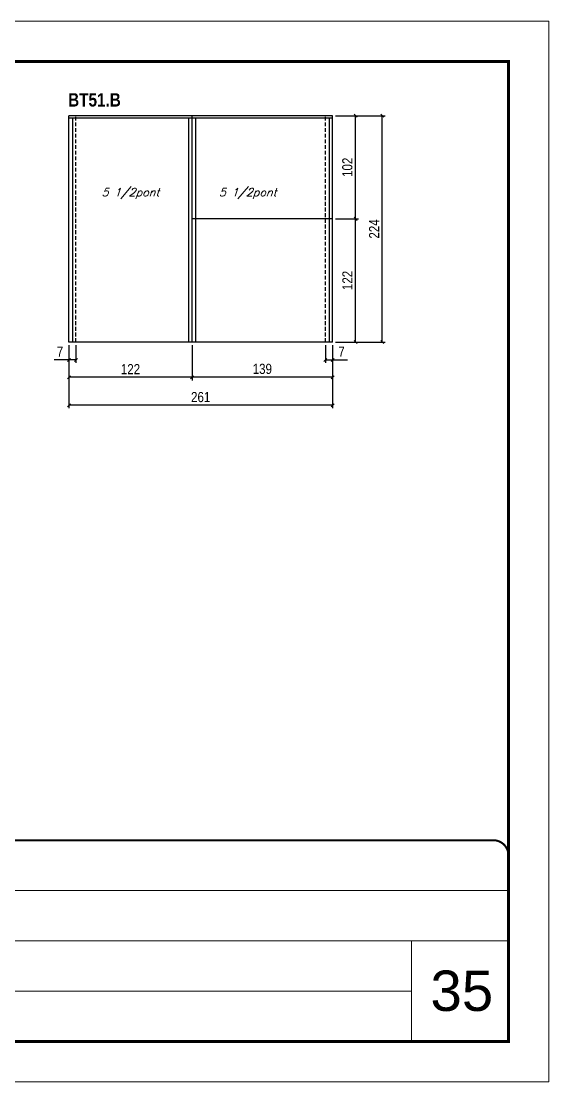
# Model space of a CAD drawing. Extents: x 3309 to 9590, y -2522 to 14608.
# Drawn here: x 7442 to 7964, y 4369 to 5419 of the extents above; entities that cross this region are included whole.
import ezdxf

# ---------------------------------------------------------------- set-up
doc = ezdxf.new("R2010")
doc.units = 0
for name, pattern in [('CONTINUO', [0]), ('DASHED', [0.75, 0.5, -0.25]), ('HIDDEN', [0.375, 0.25, -0.125])]:
    doc.linetypes.add(name, pattern=pattern)
for name, color, linetype, lineweight in [('CARIMBO', 255, 'Continuous', 9), ('Folhas', 255, 'Continuous', 9), ('SARRAFO DE PRESSAO', 251, 'DASHED', 9)]:
    doc.layers.add(name, color=color, linetype=linetype, lineweight=lineweight)
for name, color, linetype in [('COTA', 241, 'Continuous'), ('NOMENCLATURA', 7, 'Continuous'), ('Painéis', 200, 'Continuous'), ('SARR_2.2x7', 40, 'Continuous'), ('SARR_3.5x7', 81, 'Continuous'), ('texto', 7, 'Continuous')]:
    doc.layers.add(name, color=color, linetype=linetype)
doc.styles.add('ARIAL', font='arial.ttf')
doc.styles.add('COTA TECNICA', font='techl___.ttf', dxfattribs={"height": 10})
doc.styles.add('Romans', font='romans.shx')
doc.styles.add('TECNICA', font='techb___.ttf', dxfattribs={"height": 10})
doc.dimstyles.new('PAINEL', dxfattribs={"dimtxt": 10, "dimasz": 3, "dimexe": 3, "dimexo": 3, "dimgap": 3, "dimtad": 1, "dimdec": 1, "dimzin": 12, "dimdsep": 46, "dimtxsty": 'COTA TECNICA', "dimblk1": 'OBLIQUE', "dimblk2": 'OBLIQUE', "dimsah": 1, "dimcen": 0.9, "dimclrd": 4, "dimclre": 4, "dimclrt": 240, "dimadec": 1, "dimazin": 3, "dimtfac": 1, "dimtdec": 1, "dimtmove": 0, "dimatfit": 3, "dimfxl": 1, "dimtolj": 1, "dimtzin": 12, "dimarcsym": 0})

# ---------------------------------------------------------------- blocks, each defined once
blk = doc.blocks.new('9999999999')
at = {"color": 30, "linetype": 'CONTINUO'}
for p, q in [((98564.6, 34379.6), (99584, 34379.6)), ((98564.6, 34329.8), (99488, 34329.8)), ((99584, 34329.8), (99488, 34329.8)), ((99488, 34329.8), (99488, 34230.2)), ((98564.6, 34280), (99488, 34280))]:
    blk.add_line(p, q, dxfattribs=at)
at = {"color": 30, "linetype": 'CONTINUO', "const_width": 2}
blk.add_lwpolyline([(99584, 34230.2), (99584, 34414.4, 0.414214), (99569, 34429.4), (98229, 34429.4, 0.414214), (98214, 34414.4), (98214, 34245.2, 0.414214), (98229, 34230.2), (99584, 34230.2)], format="xyb", dxfattribs=at)
at = {"layer": 'Folhas'}
blk.add_lwpolyline([(98139, 34190.2), (99624, 34190.2), (99624, 35240.2), (98139, 35240.2)], close=True, dxfattribs=at)
at = {"layer": 'Folhas', "color": 30, "const_width": 3}
blk.add_lwpolyline([(98214, 34230.2), (99584, 34230.2), (99584, 35200.2), (98214, 35200.2)], close=True, dxfattribs=at)
blk = doc.blocks.new('_Oblique')
at = {"color": 0, "linetype": 'ByBlock', "lineweight": -2}
blk.add_line((-0.5, -0.5), (0.5, 0.5), dxfattribs=at)
blk = doc.blocks.new('*D1174')
at = {"layer": 'COTA', "color": 4, "linetype": 'ByBlock', "lineweight": -2, "transparency": 16777216}
for p, q in [((7611.3, 5098.6), (7611.3, 5063.7)), ((7750.3, 5098.6), (7750.3, 5063.7)), ((7750.3, 5066.7), (7611.3, 5066.7))]:
    blk.add_line(p, q, dxfattribs=at)
at = {"layer": 'Defpoints', "color": 0, "linetype": 'ByBlock', "transparency": 16777216}
for p in [(7611.3, 5101.6), (7750.3, 5101.6), (7611.3, 5066.7)]:
    blk.add_point(p, dxfattribs=at)
at = {"layer": 'COTA', "color": 4, "linetype": 'ByBlock', "lineweight": -2, "transparency": 16777216, "xscale": 3, "yscale": 3, "zscale": 3, "rotation": 180}
blk.add_blockref('_Oblique', (7611.3, 5066.7), dxfattribs=at)
at = {"layer": 'COTA', "color": 4, "linetype": 'ByBlock', "lineweight": -2, "transparency": 16777216, "xscale": 3, "yscale": 3, "zscale": 3}
blk.add_blockref('_Oblique', (7750.3, 5066.7), dxfattribs=at)
at = {"layer": 'COTA', "color": 240, "linetype": 'ByBlock', "transparency": 16777216, "insert": (7680.8, 5075), "char_height": 10, "attachment_point": 5, "style": 'COTA TECNICA'}
blk.add_mtext('\\A1;139', dxfattribs=at)
blk = doc.blocks.new('*D1175')
at = {"layer": 'COTA', "color": 4, "linetype": 'ByBlock', "lineweight": -2, "transparency": 16777216}
for p, q in [((7489.3, 5098.6), (7489.3, 5063.7)), ((7611.3, 5098.6), (7611.3, 5063.7)), ((7611.3, 5066.7), (7489.3, 5066.7))]:
    blk.add_line(p, q, dxfattribs=at)
at = {"layer": 'Defpoints', "color": 0, "linetype": 'ByBlock', "transparency": 16777216}
for p in [(7489.3, 5101.6), (7611.3, 5101.6), (7489.3, 5066.7)]:
    blk.add_point(p, dxfattribs=at)
at = {"layer": 'COTA', "color": 4, "linetype": 'ByBlock', "lineweight": -2, "transparency": 16777216, "xscale": 3, "yscale": 3, "zscale": 3, "rotation": 180}
blk.add_blockref('_Oblique', (7489.3, 5066.7), dxfattribs=at)
at = {"layer": 'COTA', "color": 4, "linetype": 'ByBlock', "lineweight": -2, "transparency": 16777216, "xscale": 3, "yscale": 3, "zscale": 3}
blk.add_blockref('_Oblique', (7611.3, 5066.7), dxfattribs=at)
at = {"layer": 'COTA', "color": 240, "linetype": 'ByBlock', "transparency": 16777216, "insert": (7550.3, 5074.8), "char_height": 10, "attachment_point": 5, "style": 'COTA TECNICA'}
blk.add_mtext('\\A1;122', dxfattribs=at)
blk = doc.blocks.new('*D1195')
at = {"layer": 'COTA', "color": 4, "linetype": 'ByBlock', "lineweight": -2, "transparency": 16777216}
for p, q in [((7489.3, 5098.6), (7489.3, 5036)), ((7750.3, 5098.6), (7750.3, 5036)), ((7750.3, 5039), (7489.3, 5039))]:
    blk.add_line(p, q, dxfattribs=at)
at = {"layer": 'Defpoints', "color": 0, "linetype": 'ByBlock', "transparency": 16777216}
for p in [(7489.3, 5101.6), (7750.3, 5101.6), (7489.3, 5039)]:
    blk.add_point(p, dxfattribs=at)
at = {"layer": 'COTA', "color": 4, "linetype": 'ByBlock', "lineweight": -2, "transparency": 16777216, "xscale": 3, "yscale": 3, "zscale": 3, "rotation": 180}
blk.add_blockref('_Oblique', (7489.3, 5039), dxfattribs=at)
at = {"layer": 'COTA', "color": 4, "linetype": 'ByBlock', "lineweight": -2, "transparency": 16777216, "xscale": 3, "yscale": 3, "zscale": 3}
blk.add_blockref('_Oblique', (7750.3, 5039), dxfattribs=at)
at = {"layer": 'COTA', "color": 240, "linetype": 'ByBlock', "transparency": 16777216, "insert": (7619.8, 5047.1), "char_height": 10, "attachment_point": 5, "style": 'COTA TECNICA'}
blk.add_mtext('\\A1;261', dxfattribs=at)
blk = doc.blocks.new('*D1196')
at = {"layer": 'COTA', "color": 4, "lineweight": -2, "transparency": 16777216}
for p, q in [((7753.3, 5325.6), (7802.5, 5325.6)), ((7799.5, 5101.6), (7799.5, 5325.6)), ((7753.3, 5101.6), (7802.5, 5101.6))]:
    blk.add_line(p, q, dxfattribs=at)
at = {"layer": 'Defpoints', "color": 0, "transparency": 16777216}
for p in [(7750.3, 5325.6), (7799.5, 5325.6), (7750.3, 5101.6)]:
    blk.add_point(p, dxfattribs=at)
at = {"layer": 'COTA', "color": 4, "lineweight": -2, "transparency": 16777216, "xscale": 3, "yscale": 3, "zscale": 3}
for p, rotation in [((7799.5, 5325.6), 90), ((7799.5, 5101.6), 270)]:
    blk.add_blockref('_Oblique', p, dxfattribs=dict(at, rotation=rotation))
at = {"layer": 'COTA', "color": 240, "transparency": 16777216, "insert": (7791.5, 5213.6), "char_height": 10, "attachment_point": 5, "rotation": 90, "style": 'COTA TECNICA'}
blk.add_mtext('\\A1;224', dxfattribs=at)
blk = doc.blocks.new('*D1197')
at = {"layer": 'COTA', "color": 4, "lineweight": -2, "transparency": 16777216}
for p, q in [((7489.3, 5098.6), (7489.3, 5080.9)), ((7496.3, 5098.6), (7496.3, 5080.9)), ((7489.3, 5083.9), (7474.6, 5083.9)), ((7496.3, 5083.9), (7489.3, 5083.9))]:
    blk.add_line(p, q, dxfattribs=at)
at = {"layer": 'Defpoints', "color": 0, "transparency": 16777216}
for p in [(7489.3, 5101.6), (7496.3, 5101.6), (7489.3, 5083.9)]:
    blk.add_point(p, dxfattribs=at)
at = {"layer": 'COTA', "color": 4, "lineweight": -2, "transparency": 16777216, "xscale": 3, "yscale": 3, "zscale": 3, "rotation": 180}
blk.add_blockref('_Oblique', (7489.3, 5083.9), dxfattribs=at)
at = {"layer": 'COTA', "color": 4, "lineweight": -2, "transparency": 16777216, "xscale": 3, "yscale": 3, "zscale": 3}
blk.add_blockref('_Oblique', (7496.3, 5083.9), dxfattribs=at)
at = {"layer": 'COTA', "color": 240, "transparency": 16777216, "insert": (7480.5, 5092), "char_height": 10, "attachment_point": 5, "style": 'COTA TECNICA'}
blk.add_mtext('\\A1;7', dxfattribs=at)
blk = doc.blocks.new('*D1198')
at = {"layer": 'COTA', "color": 4, "lineweight": -2, "transparency": 16777216}
for p, q in [((7743.3, 5098.6), (7743.3, 5080.9)), ((7750.3, 5098.6), (7750.3, 5080.9)), ((7743.3, 5083.9), (7750.3, 5083.9)), ((7750.3, 5083.9), (7765.1, 5083.9))]:
    blk.add_line(p, q, dxfattribs=at)
at = {"layer": 'Defpoints', "color": 0, "transparency": 16777216}
for p in [(7743.3, 5101.6), (7750.3, 5101.6), (7750.3, 5083.9)]:
    blk.add_point(p, dxfattribs=at)
at = {"layer": 'COTA', "color": 4, "lineweight": -2, "transparency": 16777216, "xscale": 3, "yscale": 3, "zscale": 3, "rotation": 180}
blk.add_blockref('_Oblique', (7743.3, 5083.9), dxfattribs=at)
at = {"layer": 'COTA', "color": 4, "lineweight": -2, "transparency": 16777216, "xscale": 3, "yscale": 3, "zscale": 3}
blk.add_blockref('_Oblique', (7750.3, 5083.9), dxfattribs=at)
at = {"layer": 'COTA', "color": 240, "transparency": 16777216, "insert": (7759.2, 5092), "char_height": 10, "attachment_point": 5, "style": 'COTA TECNICA'}
blk.add_mtext('\\A1;7', dxfattribs=at)
blk = doc.blocks.new('*D1190')
at = {"layer": 'COTA', "color": 4, "lineweight": -2, "transparency": 16777216}
for p, q in [((7753.3, 5223.6), (7776.1, 5223.6)), ((7773.1, 5101.6), (7773.1, 5223.6)), ((7753.3, 5101.6), (7776.1, 5101.6))]:
    blk.add_line(p, q, dxfattribs=at)
at = {"layer": 'Defpoints', "color": 0, "transparency": 16777216}
for p in [(7750.3, 5223.6), (7773.1, 5223.6), (7750.3, 5101.6)]:
    blk.add_point(p, dxfattribs=at)
at = {"layer": 'COTA', "color": 4, "lineweight": -2, "transparency": 16777216, "xscale": 3, "yscale": 3, "zscale": 3}
for p, rotation in [((7773.1, 5223.6), 90), ((7773.1, 5101.6), 270)]:
    blk.add_blockref('_Oblique', p, dxfattribs=dict(at, rotation=rotation))
at = {"layer": 'COTA', "color": 240, "transparency": 16777216, "insert": (7765, 5162.6), "char_height": 10, "attachment_point": 5, "rotation": 90, "style": 'COTA TECNICA'}
blk.add_mtext('\\A1;122', dxfattribs=at)
blk = doc.blocks.new('*D1191')
at = {"layer": 'COTA', "color": 4, "lineweight": -2, "transparency": 16777216}
for p, q in [((7753.3, 5325.6), (7776.1, 5325.6)), ((7773.1, 5223.6), (7773.1, 5325.6)), ((7753.3, 5223.6), (7776.1, 5223.6))]:
    blk.add_line(p, q, dxfattribs=at)
at = {"layer": 'Defpoints', "color": 0, "transparency": 16777216}
for p in [(7750.3, 5325.6), (7773.1, 5325.6), (7750.3, 5223.6)]:
    blk.add_point(p, dxfattribs=at)
at = {"layer": 'COTA', "color": 4, "lineweight": -2, "transparency": 16777216, "xscale": 3, "yscale": 3, "zscale": 3}
for p, rotation in [((7773.1, 5325.6), 90), ((7773.1, 5223.6), 270)]:
    blk.add_blockref('_Oblique', p, dxfattribs=dict(at, rotation=rotation))
at = {"layer": 'COTA', "color": 240, "transparency": 16777216, "insert": (7765, 5274.6), "char_height": 10, "attachment_point": 5, "rotation": 90, "style": 'COTA TECNICA'}
blk.add_mtext('\\A1;102', dxfattribs=at)

msp = doc.modelspace()

# ---------------------------------------------------------------- linework, layer by layer
at = {"layer": 'Painéis', "linetype": 'ByBlock'}
for p, q in [((7750.32, 5325.6), (7489.32, 5325.6)), ((7489.32, 5101.6), (7489.32, 5325.6)), ((7611.32, 5101.6), (7611.32, 5325.6)), ((7750.32, 5101.6), (7750.32, 5325.6)), ((7750.32, 5223.6), (7611.32, 5223.6)), ((7750.32, 5101.6), (7489.32, 5101.6))]:
    msp.add_line(p, q, dxfattribs=at)
at = {"layer": 'SARR_2.2x7', "linetype": 'HIDDEN', "ltscale": 15}
for p, q in [((7496.32, 5101.6), (7496.32, 5325.6)), ((7743.32, 5101.6), (7743.32, 5325.6))]:
    msp.add_line(p, q, dxfattribs=at)
at = {"layer": 'SARR_2.2x7', "linetype": 'Continuous'}
for p, q in [((7611.32, 5323.4), (7489.32, 5323.4)), ((7750.32, 5323.4), (7611.32, 5323.4))]:
    msp.add_line(p, q, dxfattribs=at)
at = {"layer": 'SARR_3.5x7'}
for p, q in [((7492.82, 5323.4), (7492.82, 5101.6)), ((7607.82, 5323.4), (7607.82, 5101.6)), ((7614.82, 5323.4), (7614.82, 5101.6)), ((7746.82, 5323.4), (7746.82, 5101.6))]:
    msp.add_line(p, q, dxfattribs=at)

# ---------------------------------------------------------------- block references
at = {"layer": 'SARRAFO DE PRESSAO', "color": 6, "linetype": 'ByBlock'}
msp.add_blockref('9999999999', (-91659.61, -29820.95), dxfattribs=at)

# ---------------------------------------------------------------- texts
at = {"layer": 'CARIMBO', "style": 'ARIAL'}
msp.add_text('35', height=40, dxfattribs=at).set_placement((7847.23, 4439.4))
at = {"layer": 'NOMENCLATURA', "style": 'TECNICA'}
msp.add_text('BT51.B', height=13.2, dxfattribs=at).set_placement((7488.6, 5334.78))
at = {"layer": 'texto', "color": 2, "char_height": 8, "attachment_point": 5, "style": 'Romans'}
for insert in [(7550.32, 5248.6), (7666.32, 5248.6)]:
    msp.add_mtext('{\\Q19;\\C256;5 1/2pont}', dxfattribs=dict(at, insert=insert))

# ---------------------------------------------------------------- dimensions: what is measured, and where the dimension line sits
at = {"layer": 'COTA'}
for base, p2, picture, middle in [((7799.53, 5325.6), (7750.32, 5325.6), '*D1196', (7791.46, 5213.6)), ((7773.1, 5223.6), (7750.32, 5223.6), '*D1190', (7765.04, 5162.6))]:
    dim = msp.add_linear_dim(base=base, p1=(7750.32, 5101.6), p2=p2, angle=90, dimstyle='PAINEL', dxfattribs=at)
    dim.commit()
    dim.dimension.update_dxf_attribs({"geometry": picture, "text_midpoint": middle})
dim = msp.add_linear_dim(base=(7773.1, 5325.6), p1=(7750.32, 5223.6), p2=(7750.32, 5325.6), angle=90, dimstyle='PAINEL', override={"dimtmove": 1}, dxfattribs=at)
dim.commit()
dim.dimension.update_dxf_attribs({"geometry": '*D1191', "text_midpoint": (7765, 5274.6)})
for base, p1, p2, picture, middle in [((7489.32, 5083.9), (7496.32, 5101.6), (7489.32, 5101.6), '*D1197', (7480.46, 5091.97)), ((7750.32, 5083.9), (7743.32, 5101.6), (7750.32, 5101.6), '*D1198', (7759.19, 5091.97))]:
    dim = msp.add_linear_dim(base=base, p1=p1, p2=p2, dimstyle='PAINEL', dxfattribs=at)
    dim.commit()
    dim.dimension.update_dxf_attribs({"geometry": picture, "text_midpoint": middle})
at = {"layer": 'COTA', "linetype": 'ByBlock'}
dim = msp.add_linear_dim(base=(7489.32, 5066.72), p1=(7611.32, 5101.6), p2=(7489.32, 5101.6), angle=180, dimstyle='PAINEL', override={"dimtmove": 1}, dxfattribs=at)
dim.commit()
dim.dimension.update_dxf_attribs({"geometry": '*D1175', "text_midpoint": (7550.32, 5074.78)})
for base, p2, picture, middle in [((7489.32, 5039.01), (7489.32, 5101.6), '*D1195', (7619.82, 5047.11)), ((7611.32, 5066.72), (7611.32, 5101.6), '*D1174', (7680.82, 5074.97))]:
    dim = msp.add_linear_dim(base=base, p1=(7750.32, 5101.6), p2=p2, angle=180, dimstyle='PAINEL', dxfattribs=at)
    dim.commit()
    dim.dimension.update_dxf_attribs({"geometry": picture, "text_midpoint": middle})

doc.saveas('drawing.dxf')
